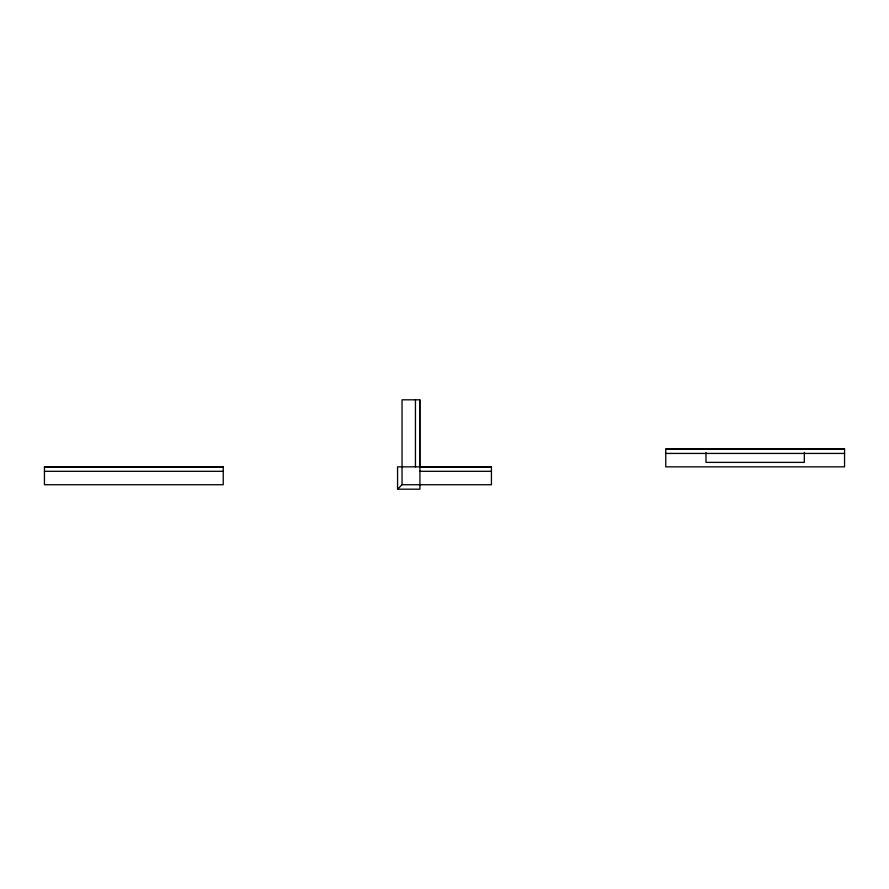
<?xml version="1.0" encoding="UTF-8"?>
<svg xmlns="http://www.w3.org/2000/svg" width="889" height="889" viewBox="0 0 889 889"><rect width="100%" height="100%" fill="white"/><g stroke="black" fill="none" stroke-linecap="round" stroke-linejoin="round"><path stroke-width="1.33" d="M397.572 489.194L402.039 484.727L491.428 484.727L491.428 466.847L397.572 466.847L397.572 489.194L419.919 489.194L419.919 399.806L402.039 399.806L402.039 484.727M665.761 449.201L844.55 449.201M665.761 453.434L844.55 453.434M44.45 467.081L223.239 467.081M419.919 467.081L491.428 467.081M44.45 471.314L223.239 471.314M419.919 471.314L491.428 471.314M804.323 452.445L804.323 462.38L705.988 462.38L705.988 452.445M419.686 399.806L419.686 466.847M415.441 399.806L415.441 466.847M844.55 448.967L665.761 448.967L665.761 466.847L844.55 466.847L844.55 448.967M223.239 466.847L44.45 466.847L44.45 484.727L223.239 484.727L223.239 466.847"/></g></svg>
